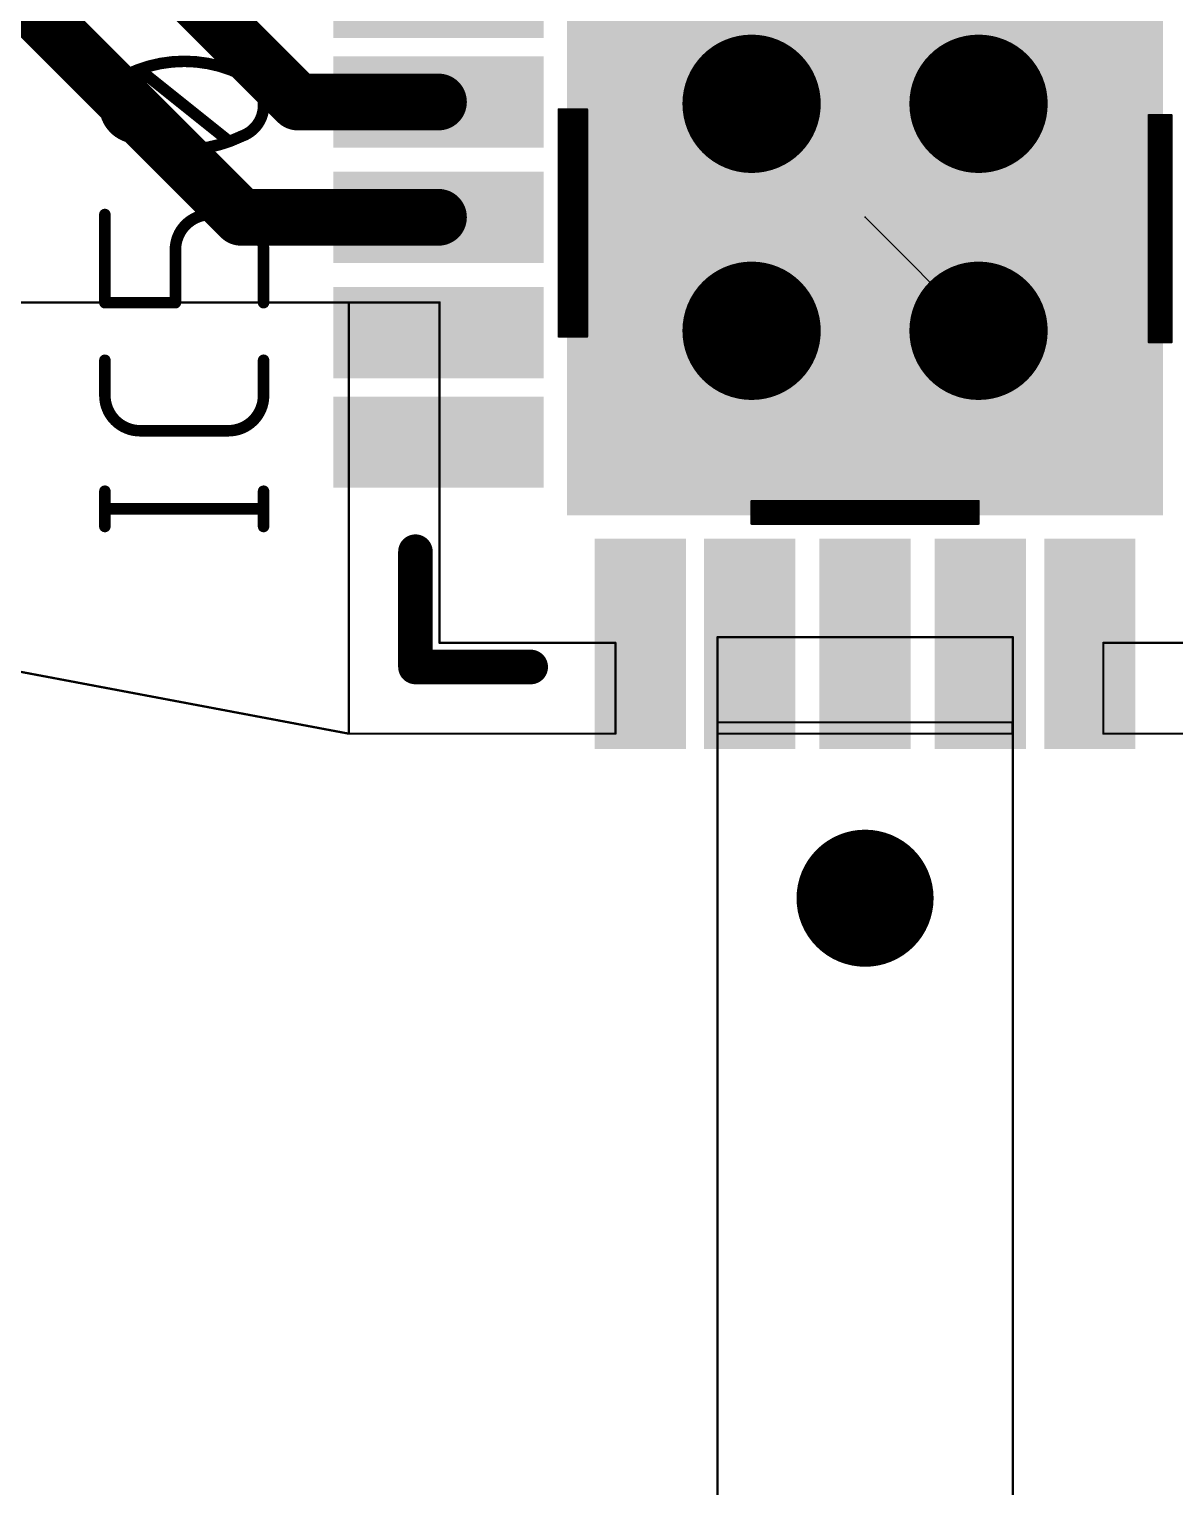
# Model space of a CAD drawing. Extents: x -59.9 to -20.9, y 122.9 to 183.1.
# Drawn here: x -37.93 to -32.89, y 147.41 to 153.83 of the extents above; entities that cross this region are included whole.
import ezdxf

# ---------------------------------------------------------------- set-up
doc = ezdxf.new("R2010")
doc.units = 0
for name, color, linetype in [('1', 12, 'CONTINUOUS'), ('17', 110, 'CONTINUOUS'), ('18', 110, 'CONTINUOUS'), ('19', 53, 'CONTINUOUS'), ('21', 253, 'CONTINUOUS'), ('23', 53, 'CONTINUOUS'), ('25', 253, 'CONTINUOUS'), ('29', 253, 'CONTINUOUS'), ('41', 12, 'CONTINUOUS')]:
    doc.layers.add(name, color=color, linetype=linetype)

# ---------------------------------------------------------------- blocks, each defined once
blk = doc.blocks.new('RECT')
blk.add_solid([(-0.5, -0.5), (0.5, -0.5), (-0.5, 0.5), (0.5, 0.5)])
blk = doc.blocks.new('ROUNDP')
at = {"const_width": 0.5}
blk.add_lwpolyline([(0, -0.25, 1), (0, 0.25, 1), (0, -0.25)], format="xyb", dxfattribs=at)
blk = doc.blocks.new('ROUNDV')
at = {"const_width": 0.5}
blk.add_lwpolyline([(0, -0.25, 1), (0, 0.25, 1), (0, -0.25)], format="xyb", dxfattribs=at)

msp = doc.modelspace()

# ---------------------------------------------------------------- linework, layer by layer
at = {"layer": '1'}
for points, const_width in [([(-36.75, 153.508), (-37.75, 154.508)], 0.25), ([(-38.25, 154.25), (-37, 153)], 0.25), ([(-36.1296, 153.508), (-36.75, 153.508)], 0.25), ([(-37, 153), (-36.1296, 153)], 0.25), ([(-36.525, 152.625), (-40.375, 152.625)], 0.01), ([(-36.525, 150.725), (-36.525, 152.625)], 0.01), ([(-36.525, 152.625), (-36.125, 152.625)], 0.01), ([(-36.525, 150.725), (-36.525, 152.625)], 0.01), ([(-36.125, 152.625), (-36.125, 151.125)], 0.01), ([(-36.125, 151.125), (-35.35, 151.125)], 0.01), ([(-35.35, 151.125), (-35.35, 150.725)], 0.01), ([(-33.5989, 151.15), (-34.9, 151.15)], 0.01), ([(-34.9, 151.15), (-34.9, 142.5324)], 0.01), ([(-33.5989, 142), (-33.5989, 151.15)], 0.01), ([(-33.2, 151.125), (-32.375, 151.125)], 0.01), ([(-33.2, 150.725), (-33.2, 151.125)], 0.01), ([(-38.0546, 151.0132), (-36.525, 150.725)], 0.01), ([(-34.9, 150.775), (-33.6, 150.775)], 0.01), ([(-34.9, 150.725), (-34.9, 150.775)], 0.01), ([(-33.6, 150.775), (-33.6, 150.725)], 0.01), ([(-35.35, 150.725), (-36.525, 150.725)], 0.01), ([(-33.6, 150.725), (-34.9, 150.725)], 0.01), ([(-31.975, 150.725), (-33.2, 150.725)], 0.01)]:
    msp.add_lwpolyline(points, dxfattribs=dict(at, const_width=const_width))
for points, const_width in [([(-36.75, 153.5705, 1), (-36.75, 153.4455)], 0.125), ([(-36.1296, 153.4455, 1), (-36.1296, 153.5705)], 0.125), ([(-36.7942, 153.4638, 1), (-36.7058, 153.5522)], 0.125), ([(-37, 153.0625, 1), (-37, 152.9375)], 0.125), ([(-36.1296, 152.9375, 1), (-36.1296, 153.0625)], 0.125), ([(-37.0442, 152.9558, 1), (-36.9558, 153.0442)], 0.125), ([(-36.5225, 152.625, 1), (-36.5275, 152.625)], 0.005), ([(-36.525, 152.6275, 1), (-36.525, 152.6225)], 0.005), ([(-36.5225, 152.625, 1), (-36.5275, 152.625)], 0.005), ([(-36.525, 152.6225, 1), (-36.525, 152.6275)], 0.005), ([(-36.1225, 152.625, 1), (-36.1275, 152.625)], 0.005), ([(-36.125, 152.6225, 1), (-36.125, 152.6275)], 0.005), ([(-36.125, 151.1275, 1), (-36.125, 151.1225)], 0.005), ([(-36.1275, 151.125, 1), (-36.1225, 151.125)], 0.005), ([(-35.3475, 151.125, 1), (-35.3525, 151.125)], 0.005), ([(-35.35, 151.1225, 1), (-35.35, 151.1275)], 0.005), ([(-34.9, 151.1525, 1), (-34.9, 151.1475)], 0.005), ([(-34.8975, 151.15, 1), (-34.9025, 151.15)], 0.005), ([(-33.5964, 151.15, 1), (-33.6014, 151.15)], 0.005), ([(-33.5989, 151.1475, 1), (-33.5989, 151.1525)], 0.005), ([(-33.2, 151.1275, 1), (-33.2, 151.1225)], 0.005), ([(-33.1975, 151.125, 1), (-33.2025, 151.125)], 0.005), ([(-34.9, 150.7775, 1), (-34.9, 150.7725)], 0.005), ([(-34.8975, 150.775, 1), (-34.9025, 150.775)], 0.005), ([(-33.5975, 150.775, 1), (-33.6025, 150.775)], 0.005), ([(-33.6, 150.7725, 1), (-33.6, 150.7775)], 0.005), ([(-36.525, 150.7275, 1), (-36.525, 150.7225)], 0.005), ([(-36.5275, 150.725, 1), (-36.5225, 150.725)], 0.005), ([(-36.5275, 150.725, 1), (-36.5225, 150.725)], 0.005), ([(-36.5255, 150.7225, 1), (-36.5245, 150.7275)], 0.005), ([(-35.3525, 150.725, 1), (-35.3475, 150.725)], 0.005), ([(-35.35, 150.7225, 1), (-35.35, 150.7275)], 0.005), ([(-34.9, 150.7275, 1), (-34.9, 150.7225)], 0.005), ([(-34.9025, 150.725, 1), (-34.8975, 150.725)], 0.005), ([(-33.6025, 150.725, 1), (-33.5975, 150.725)], 0.005), ([(-33.6, 150.7225, 1), (-33.6, 150.7275)], 0.005), ([(-33.2, 150.7275, 1), (-33.2, 150.7225)], 0.005), ([(-33.2025, 150.725, 1), (-33.1975, 150.725)], 0.005)]:
    msp.add_lwpolyline(points, format="xyb", dxfattribs=dict(at, const_width=const_width))
at = {"layer": '19'}
msp.add_line((-33.75, 152.5), (-34.25, 153), dxfattribs=at)
at = {"layer": '21', "const_width": 0.1524}
for points in [[(-36.2312, 151.5268), (-36.2312, 151.0188)], [(-36.2312, 151.0188), (-35.7232, 151.0188)]]:
    msp.add_lwpolyline(points, dxfattribs=at)
at = {"layer": '21', "const_width": 0.0762}
for points in [[(-36.1931, 151.5268, 1), (-36.2693, 151.5268)], [(-36.2312, 151.0569, 1), (-36.2312, 150.9807)], [(-36.2693, 151.0188, 1), (-36.1931, 151.0188)], [(-35.7232, 150.9807, 1), (-35.7232, 151.0569)]]:
    msp.add_lwpolyline(points, format="xyb", dxfattribs=at)
at = {"layer": '23'}
msp.add_point((-34.25, 153), dxfattribs=at)
at = {"layer": '25'}
for points, const_width in [([(-37.25, 153.6872, 0.1139), (-37.5025, 153.6289)], 0.0508), ([(-36.9975, 153.6289, 0.1139), (-37.25, 153.6872)], 0.0508), ([(-37.25, 153.6999, 1), (-37.25, 153.6745)], 0.0254), ([(-37.25, 153.6745, 1), (-37.25, 153.6999)], 0.0254), ([(-37.5025, 153.6289, 0.3205), (-37.5996, 153.493)], 0.0508), ([(-37.5081, 153.6404, 1), (-37.4969, 153.6175)], 0.0254), ([(-37.4984, 153.6169, 1), (-37.5066, 153.641)], 0.0254), ([(-37.4363, 153.6583, 1), (-37.4522, 153.6384)], 0.0254), ([(-36.9004, 153.493, 0.3205), (-36.9975, 153.6289)], 0.0508), ([(-36.9934, 153.6409, 1), (-37.0016, 153.6169)], 0.0254), ([(-37.0031, 153.6175, 1), (-36.9919, 153.6404)], 0.0254), ([(-37.5996, 153.493, 0.3205), (-37.5025, 153.357)], 0.0508), ([(-37.5869, 153.493, 1), (-37.6123, 153.493)], 0.0254), ([(-37.6123, 153.493, 1), (-37.5869, 153.493)], 0.0254), ([(-36.9975, 153.357, 0.3205), (-36.9004, 153.493)], 0.0508), ([(-36.8877, 153.493, 1), (-36.9131, 153.493)], 0.0254), ([(-36.9131, 153.493, 1), (-36.8877, 153.493)], 0.0254), ([(-37.5025, 153.357, 0.1139), (-37.25, 153.2988)], 0.0508), ([(-37.4969, 153.3684, 1), (-37.5081, 153.3456)], 0.0254), ([(-37.5066, 153.345, 1), (-37.4984, 153.369)], 0.0254), ([(-37.25, 153.2988, 0.1139), (-36.9975, 153.357)], 0.0508), ([(-37.0016, 153.369, 1), (-36.9934, 153.345)], 0.0254), ([(-36.9919, 153.3456, 1), (-37.0031, 153.3684)], 0.0254), ([(-37.25, 153.3115, 1), (-37.25, 153.2861)], 0.0254), ([(-37.25, 153.2861, 1), (-37.25, 153.3115)], 0.0254), ([(-37.0637, 153.3277, 1), (-37.0478, 153.3475)], 0.0254), ([(-37.5869, 153.0122, 1), (-37.6123, 153.0122)], 0.0254), ([(-37.1335, 153.0122, 0.4142), (-37.2888, 152.8568)], 0.0508), ([(-37.1335, 153.0249, 1), (-37.1335, 152.9995)], 0.0254), ([(-37.1335, 152.9995, 1), (-37.1335, 153.0249)], 0.0254), ([(-36.9004, 152.8568, 0.4142), (-37.0558, 153.0122)], 0.0508), ([(-37.0558, 153.0249, 1), (-37.0558, 152.9995)], 0.0254), ([(-37.0558, 152.9995, 1), (-37.0558, 153.0249)], 0.0254), ([(-37.2761, 152.8568, 1), (-37.3015, 152.8568)], 0.0254), ([(-37.3015, 152.8568, 1), (-37.2761, 152.8568)], 0.0254), ([(-36.8877, 152.8568, 1), (-36.9131, 152.8568)], 0.0254), ([(-36.9131, 152.8568, 1), (-36.8877, 152.8568)], 0.0254), ([(-37.5996, 152.6365, 1), (-37.5996, 152.6111)], 0.0254), ([(-37.6123, 152.6238, 1), (-37.5869, 152.6238)], 0.0254), ([(-37.3015, 152.6238, 1), (-37.2761, 152.6238)], 0.0254), ([(-37.2888, 152.6111, 1), (-37.2888, 152.6365)], 0.0254), ([(-36.9131, 152.6238, 1), (-36.8877, 152.6238)], 0.0254), ([(-37.5869, 152.3702, 1), (-37.6123, 152.3702)], 0.0254), ([(-36.8877, 152.3702, 1), (-36.9131, 152.3702)], 0.0254), ([(-37.5996, 152.2148, 0.4142), (-37.4442, 152.0595)], 0.0508), ([(-37.5869, 152.2148, 1), (-37.6123, 152.2148)], 0.0254), ([(-37.6123, 152.2148, 1), (-37.5869, 152.2148)], 0.0254), ([(-37.0558, 152.0595, 0.4142), (-36.9004, 152.2148)], 0.0508), ([(-36.8877, 152.2148, 1), (-36.9131, 152.2148)], 0.0254), ([(-36.9131, 152.2148, 1), (-36.8877, 152.2148)], 0.0254), ([(-37.4442, 152.0722, 1), (-37.4442, 152.0468)], 0.0254), ([(-37.4442, 152.0468, 1), (-37.4442, 152.0722)], 0.0254), ([(-37.0558, 152.0722, 1), (-37.0558, 152.0468)], 0.0254), ([(-37.0558, 152.0468, 1), (-37.0558, 152.0722)], 0.0254), ([(-37.5869, 151.7932, 1), (-37.6123, 151.7932)], 0.0254), ([(-36.8877, 151.7932, 1), (-36.9131, 151.7932)], 0.0254), ([(-37.5996, 151.7282, 1), (-37.5996, 151.7028)], 0.0254), ([(-36.9004, 151.7028, 1), (-36.9004, 151.7282)], 0.0254), ([(-37.6123, 151.6378, 1), (-37.5869, 151.6378)], 0.0254), ([(-36.9131, 151.6378, 1), (-36.8877, 151.6378)], 0.0254)]:
    msp.add_lwpolyline(points, format="xyb", dxfattribs=dict(at, const_width=const_width))
at = {"layer": '25', "const_width": 0.0508}
for points in [[(-37.0558, 153.3376), (-37.4442, 153.6484)], [(-37.5996, 152.6238), (-37.5996, 153.0122)], [(-37.0558, 153.0122), (-37.1335, 153.0122)], [(-37.2888, 152.8568), (-37.2888, 152.6238)], [(-36.9004, 152.6238), (-36.9004, 152.8568)], [(-37.2888, 152.6238), (-37.5996, 152.6238)], [(-37.5996, 152.2148), (-37.5996, 152.3702)], [(-36.9004, 152.3702), (-36.9004, 152.2148)], [(-37.0558, 152.0595), (-37.4442, 152.0595)], [(-37.5996, 151.6378), (-37.5996, 151.7932)], [(-36.9004, 151.6378), (-36.9004, 151.7932)], [(-37.5996, 151.7155), (-36.9004, 151.7155)]]:
    msp.add_lwpolyline(points, dxfattribs=at)
at = {"layer": '41', "const_width": 0.01}
for points in [[(-35.6, 152.475), (-35.6, 153.475)], [(-35.6, 153.475), (-35.475, 153.475)], [(-35.6, 153.47), (-35.475, 153.47)], [(-35.6, 153.46), (-35.475, 153.46)], [(-35.6, 153.45), (-35.475, 153.45)], [(-35.6, 153.44), (-35.475, 153.44)], [(-35.6, 153.43), (-35.475, 153.43)], [(-35.475, 153.475), (-35.475, 152.475)], [(-33, 152.45), (-33, 153.45)], [(-33, 153.45), (-32.9, 153.45)], [(-33, 153.44), (-32.9, 153.44)], [(-33, 153.43), (-32.9, 153.43)], [(-32.9, 153.45), (-32.9, 152.45)], [(-35.6, 153.42), (-35.475, 153.42)], [(-35.6, 153.41), (-35.475, 153.41)], [(-35.6, 153.4), (-35.475, 153.4)], [(-35.6, 153.39), (-35.475, 153.39)], [(-35.6, 153.38), (-35.475, 153.38)], [(-35.6, 153.37), (-35.475, 153.37)], [(-35.6, 153.36), (-35.475, 153.36)], [(-33, 153.42), (-32.9, 153.42)], [(-33, 153.41), (-32.9, 153.41)], [(-33, 153.4), (-32.9, 153.4)], [(-33, 153.39), (-32.9, 153.39)], [(-33, 153.38), (-32.9, 153.38)], [(-33, 153.37), (-32.9, 153.37)], [(-33, 153.36), (-32.9, 153.36)], [(-35.6, 153.35), (-35.475, 153.35)], [(-35.6, 153.34), (-35.475, 153.34)], [(-35.6, 153.33), (-35.475, 153.33)], [(-35.6, 153.32), (-35.475, 153.32)], [(-35.6, 153.31), (-35.475, 153.31)], [(-35.6, 153.3), (-35.475, 153.3)], [(-33, 153.35), (-32.9, 153.35)], [(-33, 153.34), (-32.9, 153.34)], [(-33, 153.33), (-32.9, 153.33)], [(-33, 153.32), (-32.9, 153.32)], [(-33, 153.31), (-32.9, 153.31)], [(-33, 153.3), (-32.9, 153.3)], [(-35.6, 153.29), (-35.475, 153.29)], [(-35.6, 153.28), (-35.475, 153.28)], [(-35.6, 153.27), (-35.475, 153.27)], [(-35.6, 153.26), (-35.475, 153.26)], [(-35.6, 153.25), (-35.475, 153.25)], [(-35.6, 153.24), (-35.475, 153.24)], [(-33, 153.29), (-32.9, 153.29)], [(-33, 153.28), (-32.9, 153.28)], [(-33, 153.27), (-32.9, 153.27)], [(-33, 153.26), (-32.9, 153.26)], [(-33, 153.25), (-32.9, 153.25)], [(-33, 153.24), (-32.9, 153.24)], [(-35.6, 153.23), (-35.475, 153.23)], [(-35.6, 153.22), (-35.475, 153.22)], [(-35.6, 153.21), (-35.475, 153.21)], [(-35.6, 153.2), (-35.475, 153.2)], [(-35.6, 153.19), (-35.475, 153.19)], [(-35.6, 153.18), (-35.475, 153.18)], [(-35.6, 153.17), (-35.475, 153.17)], [(-33, 153.23), (-32.9, 153.23)], [(-33, 153.22), (-32.9, 153.22)], [(-33, 153.21), (-32.9, 153.21)], [(-33, 153.2), (-32.9, 153.2)], [(-33, 153.19), (-32.9, 153.19)], [(-33, 153.18), (-32.9, 153.18)], [(-33, 153.17), (-32.9, 153.17)], [(-35.6, 153.16), (-35.475, 153.16)], [(-35.6, 153.15), (-35.475, 153.15)], [(-35.6, 153.14), (-35.475, 153.14)], [(-35.6, 153.13), (-35.475, 153.13)], [(-35.6, 153.12), (-35.475, 153.12)], [(-35.6, 153.11), (-35.475, 153.11)], [(-33, 153.16), (-32.9, 153.16)], [(-33, 153.15), (-32.9, 153.15)], [(-33, 153.14), (-32.9, 153.14)], [(-33, 153.13), (-32.9, 153.13)], [(-33, 153.12), (-32.9, 153.12)], [(-33, 153.11), (-32.9, 153.11)], [(-35.6, 153.1), (-35.475, 153.1)], [(-35.6, 153.09), (-35.475, 153.09)], [(-35.6, 153.08), (-35.475, 153.08)], [(-35.6, 153.07), (-35.475, 153.07)], [(-35.6, 153.06), (-35.475, 153.06)], [(-35.6, 153.05), (-35.475, 153.05)], [(-35.6, 153.04), (-35.475, 153.04)], [(-33, 153.1), (-32.9, 153.1)], [(-33, 153.09), (-32.9, 153.09)], [(-33, 153.08), (-32.9, 153.08)], [(-33, 153.07), (-32.9, 153.07)], [(-33, 153.06), (-32.9, 153.06)], [(-33, 153.05), (-32.9, 153.05)], [(-33, 153.04), (-32.9, 153.04)], [(-35.6, 153.03), (-35.475, 153.03)], [(-35.6, 153.02), (-35.475, 153.02)], [(-35.6, 153.01), (-35.475, 153.01)], [(-35.6, 153), (-35.475, 153)], [(-35.6, 152.99), (-35.475, 152.99)], [(-35.6, 152.98), (-35.475, 152.98)], [(-33, 153.03), (-32.9, 153.03)], [(-33, 153.02), (-32.9, 153.02)], [(-33, 153.01), (-32.9, 153.01)], [(-33, 153), (-32.9, 153)], [(-33, 152.99), (-32.9, 152.99)], [(-33, 152.98), (-32.9, 152.98)], [(-35.6, 152.97), (-35.475, 152.97)], [(-35.6, 152.96), (-35.475, 152.96)], [(-35.6, 152.95), (-35.475, 152.95)], [(-35.6, 152.94), (-35.475, 152.94)], [(-35.6, 152.93), (-35.475, 152.93)], [(-35.6, 152.92), (-35.475, 152.92)], [(-35.6, 152.91), (-35.475, 152.91)], [(-33, 152.97), (-32.9, 152.97)], [(-33, 152.96), (-32.9, 152.96)], [(-33, 152.95), (-32.9, 152.95)], [(-33, 152.94), (-32.9, 152.94)], [(-33, 152.93), (-32.9, 152.93)], [(-33, 152.92), (-32.9, 152.92)], [(-33, 152.91), (-32.9, 152.91)], [(-35.6, 152.9), (-35.475, 152.9)], [(-35.6, 152.89), (-35.475, 152.89)], [(-35.6, 152.88), (-35.475, 152.88)], [(-35.6, 152.87), (-35.475, 152.87)], [(-35.6, 152.86), (-35.475, 152.86)], [(-35.6, 152.85), (-35.475, 152.85)], [(-33, 152.9), (-32.9, 152.9)], [(-33, 152.89), (-32.9, 152.89)], [(-33, 152.88), (-32.9, 152.88)], [(-33, 152.87), (-32.9, 152.87)], [(-33, 152.86), (-32.9, 152.86)], [(-33, 152.85), (-32.9, 152.85)], [(-35.6, 152.84), (-35.475, 152.84)], [(-35.6, 152.83), (-35.475, 152.83)], [(-35.6, 152.82), (-35.475, 152.82)], [(-35.6, 152.81), (-35.475, 152.81)], [(-35.6, 152.8), (-35.475, 152.8)], [(-35.6, 152.79), (-35.475, 152.79)], [(-33, 152.84), (-32.9, 152.84)], [(-33, 152.83), (-32.9, 152.83)], [(-33, 152.82), (-32.9, 152.82)], [(-33, 152.81), (-32.9, 152.81)], [(-33, 152.8), (-32.9, 152.8)], [(-33, 152.79), (-32.9, 152.79)], [(-35.6, 152.78), (-35.475, 152.78)], [(-35.6, 152.77), (-35.475, 152.77)], [(-35.6, 152.76), (-35.475, 152.76)], [(-35.6, 152.75), (-35.475, 152.75)], [(-35.6, 152.74), (-35.475, 152.74)], [(-35.6, 152.73), (-35.475, 152.73)], [(-35.6, 152.72), (-35.475, 152.72)], [(-33, 152.78), (-32.9, 152.78)], [(-33, 152.77), (-32.9, 152.77)], [(-33, 152.76), (-32.9, 152.76)], [(-33, 152.75), (-32.9, 152.75)], [(-33, 152.74), (-32.9, 152.74)], [(-33, 152.73), (-32.9, 152.73)], [(-33, 152.72), (-32.9, 152.72)], [(-35.6, 152.71), (-35.475, 152.71)], [(-35.6, 152.7), (-35.475, 152.7)], [(-35.6, 152.69), (-35.475, 152.69)], [(-35.6, 152.68), (-35.475, 152.68)], [(-35.6, 152.67), (-35.475, 152.67)], [(-35.6, 152.66), (-35.475, 152.66)], [(-33, 152.71), (-32.9, 152.71)], [(-33, 152.7), (-32.9, 152.7)], [(-33, 152.69), (-32.9, 152.69)], [(-33, 152.68), (-32.9, 152.68)], [(-33, 152.67), (-32.9, 152.67)], [(-33, 152.66), (-32.9, 152.66)], [(-35.6, 152.65), (-35.475, 152.65)], [(-35.6, 152.64), (-35.475, 152.64)], [(-35.6, 152.63), (-35.475, 152.63)], [(-35.6, 152.62), (-35.475, 152.62)], [(-35.6, 152.61), (-35.475, 152.61)], [(-35.6, 152.6), (-35.475, 152.6)], [(-35.6, 152.59), (-35.475, 152.59)], [(-33, 152.65), (-32.9, 152.65)], [(-33, 152.64), (-32.9, 152.64)], [(-33, 152.63), (-32.9, 152.63)], [(-33, 152.62), (-32.9, 152.62)], [(-33, 152.61), (-32.9, 152.61)], [(-33, 152.6), (-32.9, 152.6)], [(-33, 152.59), (-32.9, 152.59)], [(-35.6, 152.58), (-35.475, 152.58)], [(-35.6, 152.57), (-35.475, 152.57)], [(-35.6, 152.56), (-35.475, 152.56)], [(-35.6, 152.55), (-35.475, 152.55)], [(-35.6, 152.54), (-35.475, 152.54)], [(-35.6, 152.53), (-35.475, 152.53)], [(-33, 152.58), (-32.9, 152.58)], [(-33, 152.57), (-32.9, 152.57)], [(-33, 152.56), (-32.9, 152.56)], [(-33, 152.55), (-32.9, 152.55)], [(-33, 152.54), (-32.9, 152.54)], [(-33, 152.53), (-32.9, 152.53)], [(-35.6, 152.52), (-35.475, 152.52)], [(-35.6, 152.51), (-35.475, 152.51)], [(-35.6, 152.5), (-35.475, 152.5)], [(-35.6, 152.49), (-35.475, 152.49)], [(-35.6, 152.48), (-35.475, 152.48)], [(-35.475, 152.475), (-35.6, 152.475)], [(-33, 152.52), (-32.9, 152.52)], [(-33, 152.51), (-32.9, 152.51)], [(-33, 152.5), (-32.9, 152.5)], [(-33, 152.49), (-32.9, 152.49)], [(-33, 152.48), (-32.9, 152.48)], [(-33, 152.47), (-32.9, 152.47)], [(-33, 152.46), (-32.9, 152.46)], [(-32.9, 152.45), (-33, 152.45)], [(-33, 152.45), (-32.9, 152.45)], [(-34.75, 151.65), (-34.75, 151.75)], [(-34.75, 151.75), (-33.75, 151.75)], [(-34.75, 151.74), (-33.75, 151.74)], [(-34.75, 151.73), (-33.75, 151.73)], [(-34.75, 151.72), (-33.75, 151.72)], [(-34.75, 151.71), (-33.75, 151.71)], [(-34.75, 151.7), (-33.75, 151.7)], [(-34.75, 151.69), (-33.75, 151.69)], [(-33.75, 151.75), (-33.75, 151.65)], [(-34.75, 151.68), (-33.75, 151.68)], [(-34.75, 151.67), (-33.75, 151.67)], [(-34.75, 151.66), (-33.75, 151.66)], [(-33.75, 151.65), (-34.75, 151.65)], [(-34.75, 151.65), (-33.75, 151.65)]]:
    msp.add_lwpolyline(points, dxfattribs=at)
at = {"layer": '41', "const_width": 0.005}
for points in [[(-35.5975, 153.475, 1), (-35.6025, 153.475)], [(-35.6, 153.4775, 1), (-35.6, 153.4725)], [(-35.6, 153.4725, 1), (-35.6, 153.4675)], [(-35.6, 153.4625, 1), (-35.6, 153.4575)], [(-35.6, 153.4525, 1), (-35.6, 153.4475)], [(-35.6, 153.4425, 1), (-35.6, 153.4375)], [(-35.6, 153.4325, 1), (-35.6, 153.4275)], [(-35.4725, 153.475, 1), (-35.4775, 153.475)], [(-35.475, 153.4725, 1), (-35.475, 153.4775)], [(-35.475, 153.4675, 1), (-35.475, 153.4725)], [(-35.475, 153.4575, 1), (-35.475, 153.4625)], [(-35.475, 153.4475, 1), (-35.475, 153.4525)], [(-35.475, 153.4375, 1), (-35.475, 153.4425)], [(-35.475, 153.4275, 1), (-35.475, 153.4325)], [(-32.9975, 153.45, 1), (-33.0025, 153.45)], [(-33, 153.4525, 1), (-33, 153.4475)], [(-33, 153.4425, 1), (-33, 153.4375)], [(-33, 153.4325, 1), (-33, 153.4275)], [(-32.8975, 153.45, 1), (-32.9025, 153.45)], [(-32.9, 153.4475, 1), (-32.9, 153.4525)], [(-32.9, 153.4375, 1), (-32.9, 153.4425)], [(-32.9, 153.4275, 1), (-32.9, 153.4325)], [(-35.6, 153.4225, 1), (-35.6, 153.4175)], [(-35.6, 153.4125, 1), (-35.6, 153.4075)], [(-35.6, 153.4025, 1), (-35.6, 153.3975)], [(-35.6, 153.3925, 1), (-35.6, 153.3875)], [(-35.6, 153.3825, 1), (-35.6, 153.3775)], [(-35.6, 153.3725, 1), (-35.6, 153.3675)], [(-35.6, 153.3625, 1), (-35.6, 153.3575)], [(-35.475, 153.4175, 1), (-35.475, 153.4225)], [(-35.475, 153.4075, 1), (-35.475, 153.4125)], [(-35.475, 153.3975, 1), (-35.475, 153.4025)], [(-35.475, 153.3875, 1), (-35.475, 153.3925)], [(-35.475, 153.3775, 1), (-35.475, 153.3825)], [(-35.475, 153.3675, 1), (-35.475, 153.3725)], [(-35.475, 153.3575, 1), (-35.475, 153.3625)], [(-33, 153.4225, 1), (-33, 153.4175)], [(-33, 153.4125, 1), (-33, 153.4075)], [(-33, 153.4025, 1), (-33, 153.3975)], [(-33, 153.3925, 1), (-33, 153.3875)], [(-33, 153.3825, 1), (-33, 153.3775)], [(-33, 153.3725, 1), (-33, 153.3675)], [(-33, 153.3625, 1), (-33, 153.3575)], [(-32.9, 153.4175, 1), (-32.9, 153.4225)], [(-32.9, 153.4075, 1), (-32.9, 153.4125)], [(-32.9, 153.3975, 1), (-32.9, 153.4025)], [(-32.9, 153.3875, 1), (-32.9, 153.3925)], [(-32.9, 153.3775, 1), (-32.9, 153.3825)], [(-32.9, 153.3675, 1), (-32.9, 153.3725)], [(-32.9, 153.3575, 1), (-32.9, 153.3625)], [(-35.6, 153.3525, 1), (-35.6, 153.3475)], [(-35.6, 153.3425, 1), (-35.6, 153.3375)], [(-35.6, 153.3325, 1), (-35.6, 153.3275)], [(-35.6, 153.3225, 1), (-35.6, 153.3175)], [(-35.6, 153.3125, 1), (-35.6, 153.3075)], [(-35.6, 153.3025, 1), (-35.6, 153.2975)], [(-35.475, 153.3475, 1), (-35.475, 153.3525)], [(-35.475, 153.3375, 1), (-35.475, 153.3425)], [(-35.475, 153.3275, 1), (-35.475, 153.3325)], [(-35.475, 153.3175, 1), (-35.475, 153.3225)], [(-35.475, 153.3075, 1), (-35.475, 153.3125)], [(-35.475, 153.2975, 1), (-35.475, 153.3025)], [(-33, 153.3525, 1), (-33, 153.3475)], [(-33, 153.3425, 1), (-33, 153.3375)], [(-33, 153.3325, 1), (-33, 153.3275)], [(-33, 153.3225, 1), (-33, 153.3175)], [(-33, 153.3125, 1), (-33, 153.3075)], [(-33, 153.3025, 1), (-33, 153.2975)], [(-32.9, 153.3475, 1), (-32.9, 153.3525)], [(-32.9, 153.3375, 1), (-32.9, 153.3425)], [(-32.9, 153.3275, 1), (-32.9, 153.3325)], [(-32.9, 153.3175, 1), (-32.9, 153.3225)], [(-32.9, 153.3075, 1), (-32.9, 153.3125)], [(-32.9, 153.2975, 1), (-32.9, 153.3025)], [(-35.6, 153.2925, 1), (-35.6, 153.2875)], [(-35.6, 153.2825, 1), (-35.6, 153.2775)], [(-35.6, 153.2725, 1), (-35.6, 153.2675)], [(-35.6, 153.2625, 1), (-35.6, 153.2575)], [(-35.6, 153.2525, 1), (-35.6, 153.2475)], [(-35.6, 153.2425, 1), (-35.6, 153.2375)], [(-35.475, 153.2875, 1), (-35.475, 153.2925)], [(-35.475, 153.2775, 1), (-35.475, 153.2825)], [(-35.475, 153.2675, 1), (-35.475, 153.2725)], [(-35.475, 153.2575, 1), (-35.475, 153.2625)], [(-35.475, 153.2475, 1), (-35.475, 153.2525)], [(-35.475, 153.2375, 1), (-35.475, 153.2425)], [(-33, 153.2925, 1), (-33, 153.2875)], [(-33, 153.2825, 1), (-33, 153.2775)], [(-33, 153.2725, 1), (-33, 153.2675)], [(-33, 153.2625, 1), (-33, 153.2575)], [(-33, 153.2525, 1), (-33, 153.2475)], [(-33, 153.2425, 1), (-33, 153.2375)], [(-32.9, 153.2875, 1), (-32.9, 153.2925)], [(-32.9, 153.2775, 1), (-32.9, 153.2825)], [(-32.9, 153.2675, 1), (-32.9, 153.2725)], [(-32.9, 153.2575, 1), (-32.9, 153.2625)], [(-32.9, 153.2475, 1), (-32.9, 153.2525)], [(-32.9, 153.2375, 1), (-32.9, 153.2425)], [(-35.6, 153.2325, 1), (-35.6, 153.2275)], [(-35.6, 153.2225, 1), (-35.6, 153.2175)], [(-35.6, 153.2125, 1), (-35.6, 153.2075)], [(-35.6, 153.2025, 1), (-35.6, 153.1975)], [(-35.6, 153.1925, 1), (-35.6, 153.1875)], [(-35.6, 153.1825, 1), (-35.6, 153.1775)], [(-35.6, 153.1725, 1), (-35.6, 153.1675)], [(-35.475, 153.2275, 1), (-35.475, 153.2325)], [(-35.475, 153.2175, 1), (-35.475, 153.2225)], [(-35.475, 153.2075, 1), (-35.475, 153.2125)], [(-35.475, 153.1975, 1), (-35.475, 153.2025)], [(-35.475, 153.1875, 1), (-35.475, 153.1925)], [(-35.475, 153.1775, 1), (-35.475, 153.1825)], [(-35.475, 153.1675, 1), (-35.475, 153.1725)], [(-33, 153.2325, 1), (-33, 153.2275)], [(-33, 153.2225, 1), (-33, 153.2175)], [(-33, 153.2125, 1), (-33, 153.2075)], [(-33, 153.2025, 1), (-33, 153.1975)], [(-33, 153.1925, 1), (-33, 153.1875)], [(-33, 153.1825, 1), (-33, 153.1775)], [(-33, 153.1725, 1), (-33, 153.1675)], [(-32.9, 153.2275, 1), (-32.9, 153.2325)], [(-32.9, 153.2175, 1), (-32.9, 153.2225)], [(-32.9, 153.2075, 1), (-32.9, 153.2125)], [(-32.9, 153.1975, 1), (-32.9, 153.2025)], [(-32.9, 153.1875, 1), (-32.9, 153.1925)], [(-32.9, 153.1775, 1), (-32.9, 153.1825)], [(-32.9, 153.1675, 1), (-32.9, 153.1725)], [(-35.6, 153.1625, 1), (-35.6, 153.1575)], [(-35.6, 153.1525, 1), (-35.6, 153.1475)], [(-35.6, 153.1425, 1), (-35.6, 153.1375)], [(-35.6, 153.1325, 1), (-35.6, 153.1275)], [(-35.6, 153.1225, 1), (-35.6, 153.1175)], [(-35.6, 153.1125, 1), (-35.6, 153.1075)], [(-35.475, 153.1575, 1), (-35.475, 153.1625)], [(-35.475, 153.1475, 1), (-35.475, 153.1525)], [(-35.475, 153.1375, 1), (-35.475, 153.1425)], [(-35.475, 153.1275, 1), (-35.475, 153.1325)], [(-35.475, 153.1175, 1), (-35.475, 153.1225)], [(-35.475, 153.1075, 1), (-35.475, 153.1125)], [(-33, 153.1625, 1), (-33, 153.1575)], [(-33, 153.1525, 1), (-33, 153.1475)], [(-33, 153.1425, 1), (-33, 153.1375)], [(-33, 153.1325, 1), (-33, 153.1275)], [(-33, 153.1225, 1), (-33, 153.1175)], [(-33, 153.1125, 1), (-33, 153.1075)], [(-32.9, 153.1575, 1), (-32.9, 153.1625)], [(-32.9, 153.1475, 1), (-32.9, 153.1525)], [(-32.9, 153.1375, 1), (-32.9, 153.1425)], [(-32.9, 153.1275, 1), (-32.9, 153.1325)], [(-32.9, 153.1175, 1), (-32.9, 153.1225)], [(-32.9, 153.1075, 1), (-32.9, 153.1125)], [(-35.6, 153.1025, 1), (-35.6, 153.0975)], [(-35.6, 153.0925, 1), (-35.6, 153.0875)], [(-35.6, 153.0825, 1), (-35.6, 153.0775)], [(-35.6, 153.0725, 1), (-35.6, 153.0675)], [(-35.6, 153.0625, 1), (-35.6, 153.0575)], [(-35.6, 153.0525, 1), (-35.6, 153.0475)], [(-35.6, 153.0425, 1), (-35.6, 153.0375)], [(-35.475, 153.0975, 1), (-35.475, 153.1025)], [(-35.475, 153.0875, 1), (-35.475, 153.0925)], [(-35.475, 153.0775, 1), (-35.475, 153.0825)], [(-35.475, 153.0675, 1), (-35.475, 153.0725)], [(-35.475, 153.0575, 1), (-35.475, 153.0625)], [(-35.475, 153.0475, 1), (-35.475, 153.0525)], [(-35.475, 153.0375, 1), (-35.475, 153.0425)], [(-33, 153.1025, 1), (-33, 153.0975)], [(-33, 153.0925, 1), (-33, 153.0875)], [(-33, 153.0825, 1), (-33, 153.0775)], [(-33, 153.0725, 1), (-33, 153.0675)], [(-33, 153.0625, 1), (-33, 153.0575)], [(-33, 153.0525, 1), (-33, 153.0475)], [(-33, 153.0425, 1), (-33, 153.0375)], [(-32.9, 153.0975, 1), (-32.9, 153.1025)], [(-32.9, 153.0875, 1), (-32.9, 153.0925)], [(-32.9, 153.0775, 1), (-32.9, 153.0825)], [(-32.9, 153.0675, 1), (-32.9, 153.0725)], [(-32.9, 153.0575, 1), (-32.9, 153.0625)], [(-32.9, 153.0475, 1), (-32.9, 153.0525)], [(-32.9, 153.0375, 1), (-32.9, 153.0425)], [(-35.6, 153.0325, 1), (-35.6, 153.0275)], [(-35.6, 153.0225, 1), (-35.6, 153.0175)], [(-35.6, 153.0125, 1), (-35.6, 153.0075)], [(-35.6, 153.0025, 1), (-35.6, 152.9975)], [(-35.6, 152.9925, 1), (-35.6, 152.9875)], [(-35.6, 152.9825, 1), (-35.6, 152.9775)], [(-35.475, 153.0275, 1), (-35.475, 153.0325)], [(-35.475, 153.0175, 1), (-35.475, 153.0225)], [(-35.475, 153.0075, 1), (-35.475, 153.0125)], [(-35.475, 152.9975, 1), (-35.475, 153.0025)], [(-35.475, 152.9875, 1), (-35.475, 152.9925)], [(-35.475, 152.9775, 1), (-35.475, 152.9825)], [(-33, 153.0325, 1), (-33, 153.0275)], [(-33, 153.0225, 1), (-33, 153.0175)], [(-33, 153.0125, 1), (-33, 153.0075)], [(-33, 153.0025, 1), (-33, 152.9975)], [(-33, 152.9925, 1), (-33, 152.9875)], [(-33, 152.9825, 1), (-33, 152.9775)], [(-32.9, 153.0275, 1), (-32.9, 153.0325)], [(-32.9, 153.0175, 1), (-32.9, 153.0225)], [(-32.9, 153.0075, 1), (-32.9, 153.0125)], [(-32.9, 152.9975, 1), (-32.9, 153.0025)], [(-32.9, 152.9875, 1), (-32.9, 152.9925)], [(-32.9, 152.9775, 1), (-32.9, 152.9825)], [(-35.6, 152.9725, 1), (-35.6, 152.9675)], [(-35.6, 152.9625, 1), (-35.6, 152.9575)], [(-35.6, 152.9525, 1), (-35.6, 152.9475)], [(-35.6, 152.9425, 1), (-35.6, 152.9375)], [(-35.6, 152.9325, 1), (-35.6, 152.9275)], [(-35.6, 152.9225, 1), (-35.6, 152.9175)], [(-35.6, 152.9125, 1), (-35.6, 152.9075)], [(-35.475, 152.9675, 1), (-35.475, 152.9725)], [(-35.475, 152.9575, 1), (-35.475, 152.9625)], [(-35.475, 152.9475, 1), (-35.475, 152.9525)], [(-35.475, 152.9375, 1), (-35.475, 152.9425)], [(-35.475, 152.9275, 1), (-35.475, 152.9325)], [(-35.475, 152.9175, 1), (-35.475, 152.9225)], [(-35.475, 152.9075, 1), (-35.475, 152.9125)], [(-33, 152.9725, 1), (-33, 152.9675)], [(-33, 152.9625, 1), (-33, 152.9575)], [(-33, 152.9525, 1), (-33, 152.9475)], [(-33, 152.9425, 1), (-33, 152.9375)], [(-33, 152.9325, 1), (-33, 152.9275)], [(-33, 152.9225, 1), (-33, 152.9175)], [(-33, 152.9125, 1), (-33, 152.9075)], [(-32.9, 152.9675, 1), (-32.9, 152.9725)], [(-32.9, 152.9575, 1), (-32.9, 152.9625)], [(-32.9, 152.9475, 1), (-32.9, 152.9525)], [(-32.9, 152.9375, 1), (-32.9, 152.9425)], [(-32.9, 152.9275, 1), (-32.9, 152.9325)], [(-32.9, 152.9175, 1), (-32.9, 152.9225)], [(-32.9, 152.9075, 1), (-32.9, 152.9125)], [(-35.6, 152.9025, 1), (-35.6, 152.8975)], [(-35.6, 152.8925, 1), (-35.6, 152.8875)], [(-35.6, 152.8825, 1), (-35.6, 152.8775)], [(-35.6, 152.8725, 1), (-35.6, 152.8675)], [(-35.6, 152.8625, 1), (-35.6, 152.8575)], [(-35.6, 152.8525, 1), (-35.6, 152.8475)], [(-35.475, 152.8975, 1), (-35.475, 152.9025)], [(-35.475, 152.8875, 1), (-35.475, 152.8925)], [(-35.475, 152.8775, 1), (-35.475, 152.8825)], [(-35.475, 152.8675, 1), (-35.475, 152.8725)], [(-35.475, 152.8575, 1), (-35.475, 152.8625)], [(-35.475, 152.8475, 1), (-35.475, 152.8525)], [(-33, 152.9025, 1), (-33, 152.8975)], [(-33, 152.8925, 1), (-33, 152.8875)], [(-33, 152.8825, 1), (-33, 152.8775)], [(-33, 152.8725, 1), (-33, 152.8675)], [(-33, 152.8625, 1), (-33, 152.8575)], [(-33, 152.8525, 1), (-33, 152.8475)], [(-32.9, 152.8975, 1), (-32.9, 152.9025)], [(-32.9, 152.8875, 1), (-32.9, 152.8925)], [(-32.9, 152.8775, 1), (-32.9, 152.8825)], [(-32.9, 152.8675, 1), (-32.9, 152.8725)], [(-32.9, 152.8575, 1), (-32.9, 152.8625)], [(-32.9, 152.8475, 1), (-32.9, 152.8525)], [(-35.6, 152.8425, 1), (-35.6, 152.8375)], [(-35.6, 152.8325, 1), (-35.6, 152.8275)], [(-35.6, 152.8225, 1), (-35.6, 152.8175)], [(-35.6, 152.8125, 1), (-35.6, 152.8075)], [(-35.6, 152.8025, 1), (-35.6, 152.7975)], [(-35.6, 152.7925, 1), (-35.6, 152.7875)], [(-35.475, 152.8375, 1), (-35.475, 152.8425)], [(-35.475, 152.8275, 1), (-35.475, 152.8325)], [(-35.475, 152.8175, 1), (-35.475, 152.8225)], [(-35.475, 152.8075, 1), (-35.475, 152.8125)], [(-35.475, 152.7975, 1), (-35.475, 152.8025)], [(-35.475, 152.7875, 1), (-35.475, 152.7925)], [(-33, 152.8425, 1), (-33, 152.8375)], [(-33, 152.8325, 1), (-33, 152.8275)], [(-33, 152.8225, 1), (-33, 152.8175)], [(-33, 152.8125, 1), (-33, 152.8075)], [(-33, 152.8025, 1), (-33, 152.7975)], [(-33, 152.7925, 1), (-33, 152.7875)], [(-32.9, 152.8375, 1), (-32.9, 152.8425)], [(-32.9, 152.8275, 1), (-32.9, 152.8325)], [(-32.9, 152.8175, 1), (-32.9, 152.8225)], [(-32.9, 152.8075, 1), (-32.9, 152.8125)], [(-32.9, 152.7975, 1), (-32.9, 152.8025)], [(-32.9, 152.7875, 1), (-32.9, 152.7925)], [(-35.6, 152.7825, 1), (-35.6, 152.7775)], [(-35.6, 152.7725, 1), (-35.6, 152.7675)], [(-35.6, 152.7625, 1), (-35.6, 152.7575)], [(-35.6, 152.7525, 1), (-35.6, 152.7475)], [(-35.6, 152.7425, 1), (-35.6, 152.7375)], [(-35.6, 152.7325, 1), (-35.6, 152.7275)], [(-35.6, 152.7225, 1), (-35.6, 152.7175)], [(-35.475, 152.7775, 1), (-35.475, 152.7825)], [(-35.475, 152.7675, 1), (-35.475, 152.7725)], [(-35.475, 152.7575, 1), (-35.475, 152.7625)], [(-35.475, 152.7475, 1), (-35.475, 152.7525)], [(-35.475, 152.7375, 1), (-35.475, 152.7425)], [(-35.475, 152.7275, 1), (-35.475, 152.7325)], [(-35.475, 152.7175, 1), (-35.475, 152.7225)], [(-33, 152.7825, 1), (-33, 152.7775)], [(-33, 152.7725, 1), (-33, 152.7675)], [(-33, 152.7625, 1), (-33, 152.7575)], [(-33, 152.7525, 1), (-33, 152.7475)], [(-33, 152.7425, 1), (-33, 152.7375)], [(-33, 152.7325, 1), (-33, 152.7275)], [(-33, 152.7225, 1), (-33, 152.7175)], [(-32.9, 152.7775, 1), (-32.9, 152.7825)], [(-32.9, 152.7675, 1), (-32.9, 152.7725)], [(-32.9, 152.7575, 1), (-32.9, 152.7625)], [(-32.9, 152.7475, 1), (-32.9, 152.7525)], [(-32.9, 152.7375, 1), (-32.9, 152.7425)], [(-32.9, 152.7275, 1), (-32.9, 152.7325)], [(-32.9, 152.7175, 1), (-32.9, 152.7225)], [(-35.6, 152.7125, 1), (-35.6, 152.7075)], [(-35.6, 152.7025, 1), (-35.6, 152.6975)], [(-35.6, 152.6925, 1), (-35.6, 152.6875)], [(-35.6, 152.6825, 1), (-35.6, 152.6775)], [(-35.6, 152.6725, 1), (-35.6, 152.6675)], [(-35.6, 152.6625, 1), (-35.6, 152.6575)], [(-35.475, 152.7075, 1), (-35.475, 152.7125)], [(-35.475, 152.6975, 1), (-35.475, 152.7025)], [(-35.475, 152.6875, 1), (-35.475, 152.6925)], [(-35.475, 152.6775, 1), (-35.475, 152.6825)], [(-35.475, 152.6675, 1), (-35.475, 152.6725)], [(-35.475, 152.6575, 1), (-35.475, 152.6625)], [(-33, 152.7125, 1), (-33, 152.7075)], [(-33, 152.7025, 1), (-33, 152.6975)], [(-33, 152.6925, 1), (-33, 152.6875)], [(-33, 152.6825, 1), (-33, 152.6775)], [(-33, 152.6725, 1), (-33, 152.6675)], [(-33, 152.6625, 1), (-33, 152.6575)], [(-32.9, 152.7075, 1), (-32.9, 152.7125)], [(-32.9, 152.6975, 1), (-32.9, 152.7025)], [(-32.9, 152.6875, 1), (-32.9, 152.6925)], [(-32.9, 152.6775, 1), (-32.9, 152.6825)], [(-32.9, 152.6675, 1), (-32.9, 152.6725)], [(-32.9, 152.6575, 1), (-32.9, 152.6625)], [(-35.6, 152.6525, 1), (-35.6, 152.6475)], [(-35.6, 152.6425, 1), (-35.6, 152.6375)], [(-35.6, 152.6325, 1), (-35.6, 152.6275)], [(-35.6, 152.6225, 1), (-35.6, 152.6175)], [(-35.6, 152.6125, 1), (-35.6, 152.6075)], [(-35.6, 152.6025, 1), (-35.6, 152.5975)], [(-35.6, 152.5925, 1), (-35.6, 152.5875)], [(-35.475, 152.6475, 1), (-35.475, 152.6525)], [(-35.475, 152.6375, 1), (-35.475, 152.6425)], [(-35.475, 152.6275, 1), (-35.475, 152.6325)], [(-35.475, 152.6175, 1), (-35.475, 152.6225)], [(-35.475, 152.6075, 1), (-35.475, 152.6125)], [(-35.475, 152.5975, 1), (-35.475, 152.6025)], [(-35.475, 152.5875, 1), (-35.475, 152.5925)], [(-33, 152.6525, 1), (-33, 152.6475)], [(-33, 152.6425, 1), (-33, 152.6375)], [(-33, 152.6325, 1), (-33, 152.6275)], [(-33, 152.6225, 1), (-33, 152.6175)], [(-33, 152.6125, 1), (-33, 152.6075)], [(-33, 152.6025, 1), (-33, 152.5975)], [(-33, 152.5925, 1), (-33, 152.5875)], [(-32.9, 152.6475, 1), (-32.9, 152.6525)], [(-32.9, 152.6375, 1), (-32.9, 152.6425)], [(-32.9, 152.6275, 1), (-32.9, 152.6325)], [(-32.9, 152.6175, 1), (-32.9, 152.6225)], [(-32.9, 152.6075, 1), (-32.9, 152.6125)], [(-32.9, 152.5975, 1), (-32.9, 152.6025)], [(-32.9, 152.5875, 1), (-32.9, 152.5925)], [(-35.6, 152.5825, 1), (-35.6, 152.5775)], [(-35.6, 152.5725, 1), (-35.6, 152.5675)], [(-35.6, 152.5625, 1), (-35.6, 152.5575)], [(-35.6, 152.5525, 1), (-35.6, 152.5475)], [(-35.6, 152.5425, 1), (-35.6, 152.5375)], [(-35.6, 152.5325, 1), (-35.6, 152.5275)], [(-35.475, 152.5775, 1), (-35.475, 152.5825)], [(-35.475, 152.5675, 1), (-35.475, 152.5725)], [(-35.475, 152.5575, 1), (-35.475, 152.5625)], [(-35.475, 152.5475, 1), (-35.475, 152.5525)], [(-35.475, 152.5375, 1), (-35.475, 152.5425)], [(-35.475, 152.5275, 1), (-35.475, 152.5325)], [(-33, 152.5825, 1), (-33, 152.5775)], [(-33, 152.5725, 1), (-33, 152.5675)], [(-33, 152.5625, 1), (-33, 152.5575)], [(-33, 152.5525, 1), (-33, 152.5475)], [(-33, 152.5425, 1), (-33, 152.5375)], [(-33, 152.5325, 1), (-33, 152.5275)], [(-32.9, 152.5775, 1), (-32.9, 152.5825)], [(-32.9, 152.5675, 1), (-32.9, 152.5725)], [(-32.9, 152.5575, 1), (-32.9, 152.5625)], [(-32.9, 152.5475, 1), (-32.9, 152.5525)], [(-32.9, 152.5375, 1), (-32.9, 152.5425)], [(-32.9, 152.5275, 1), (-32.9, 152.5325)], [(-35.6, 152.5225, 1), (-35.6, 152.5175)], [(-35.6, 152.5125, 1), (-35.6, 152.5075)], [(-35.6, 152.5025, 1), (-35.6, 152.4975)], [(-35.6, 152.4925, 1), (-35.6, 152.4875)], [(-35.6, 152.4825, 1), (-35.6, 152.4775)], [(-35.6, 152.4775, 1), (-35.6, 152.4725)], [(-35.6025, 152.475, 1), (-35.5975, 152.475)], [(-35.4775, 152.475, 1), (-35.4725, 152.475)], [(-35.475, 152.5175, 1), (-35.475, 152.5225)], [(-35.475, 152.5075, 1), (-35.475, 152.5125)], [(-35.475, 152.4975, 1), (-35.475, 152.5025)], [(-35.475, 152.4875, 1), (-35.475, 152.4925)], [(-35.475, 152.4775, 1), (-35.475, 152.4825)], [(-35.475, 152.4725, 1), (-35.475, 152.4775)], [(-33, 152.5225, 1), (-33, 152.5175)], [(-33, 152.5125, 1), (-33, 152.5075)], [(-33, 152.5025, 1), (-33, 152.4975)], [(-33, 152.4925, 1), (-33, 152.4875)], [(-33, 152.4825, 1), (-33, 152.4775)], [(-33, 152.4725, 1), (-33, 152.4675)], [(-32.9, 152.5175, 1), (-32.9, 152.5225)], [(-32.9, 152.5075, 1), (-32.9, 152.5125)], [(-32.9, 152.4975, 1), (-32.9, 152.5025)], [(-32.9, 152.4875, 1), (-32.9, 152.4925)], [(-32.9, 152.4775, 1), (-32.9, 152.4825)], [(-32.9, 152.4675, 1), (-32.9, 152.4725)], [(-33, 152.4625, 1), (-33, 152.4575)], [(-33, 152.4525, 1), (-33, 152.4475)], [(-33, 152.4525, 1), (-33, 152.4475)], [(-33.0025, 152.45, 1), (-32.9975, 152.45)], [(-32.9025, 152.45, 1), (-32.8975, 152.45)], [(-32.9, 152.4575, 1), (-32.9, 152.4625)], [(-32.9, 152.4475, 1), (-32.9, 152.4525)], [(-32.9, 152.4475, 1), (-32.9, 152.4525)], [(-34.7475, 151.75, 1), (-34.7525, 151.75)], [(-34.75, 151.7525, 1), (-34.75, 151.7475)], [(-34.75, 151.7425, 1), (-34.75, 151.7375)], [(-34.75, 151.7325, 1), (-34.75, 151.7275)], [(-34.75, 151.7225, 1), (-34.75, 151.7175)], [(-34.75, 151.7125, 1), (-34.75, 151.7075)], [(-34.75, 151.7025, 1), (-34.75, 151.6975)], [(-34.75, 151.6925, 1), (-34.75, 151.6875)], [(-33.7475, 151.75, 1), (-33.7525, 151.75)], [(-33.75, 151.7475, 1), (-33.75, 151.7525)], [(-33.75, 151.7375, 1), (-33.75, 151.7425)], [(-33.75, 151.7275, 1), (-33.75, 151.7325)], [(-33.75, 151.7175, 1), (-33.75, 151.7225)], [(-33.75, 151.7075, 1), (-33.75, 151.7125)], [(-33.75, 151.6975, 1), (-33.75, 151.7025)], [(-33.75, 151.6875, 1), (-33.75, 151.6925)], [(-34.75, 151.6825, 1), (-34.75, 151.6775)], [(-34.75, 151.6725, 1), (-34.75, 151.6675)], [(-34.75, 151.6625, 1), (-34.75, 151.6575)], [(-34.75, 151.6525, 1), (-34.75, 151.6475)], [(-34.75, 151.6525, 1), (-34.75, 151.6475)], [(-34.7525, 151.65, 1), (-34.7475, 151.65)], [(-33.7525, 151.65, 1), (-33.7475, 151.65)], [(-33.75, 151.6775, 1), (-33.75, 151.6825)], [(-33.75, 151.6675, 1), (-33.75, 151.6725)], [(-33.75, 151.6575, 1), (-33.75, 151.6625)], [(-33.75, 151.6475, 1), (-33.75, 151.6525)], [(-33.75, 151.6475, 1), (-33.75, 151.6525)]]:
    msp.add_lwpolyline(points, format="xyb", dxfattribs=at)

# ---------------------------------------------------------------- block references
at = {"layer": '1'}
for p, xscale, yscale, rotation in [((-34.25, 153), 2.5, 2.5, 180), ((-36.1296, 153.508), 0.275, 0.8, 90), ((-36.1296, 153), 0.275, 0.8, 90), ((-36.1296, 152.492), 0.275, 0.8, 90), ((-36.1296, 152.0094), 0.275, 0.8, 90)]:
    msp.add_blockref('RECT', p, dxfattribs=dict(at, xscale=xscale, yscale=yscale, rotation=rotation))
at = {"layer": '1', "xscale": 0.275, "yscale": 0.8}
for p in [(-35.2406, 151.1204), (-34.758, 151.1204), (-34.25, 151.1204), (-33.742, 151.1204), (-33.2594, 151.1204)]:
    msp.add_blockref('RECT', p, dxfattribs=at)
at = {"layer": '17', "xscale": 0.6096, "yscale": 0.6096, "rotation": 180}
for p in [(-34.75, 153.5), (-33.75, 153.5), (-34.75, 152.5), (-33.75, 152.5)]:
    msp.add_blockref('ROUNDP', p, dxfattribs=at)
at = {"layer": '18', "xscale": 0.604, "yscale": 0.604}
msp.add_blockref('ROUNDV', (-34.25, 150), dxfattribs=at)
msp.add_blockref('ROUNDV', (-34.25, 150), dxfattribs=at)
at = {"layer": '29'}
for p, xscale, yscale, rotation in [((-34.25, 153), 2.627, 2.627, 180), ((-36.1296, 153.9906), 0.402, 0.927, 90), ((-36.1296, 153.508), 0.402, 0.927, 90), ((-36.1296, 153), 0.402, 0.927, 90), ((-36.1296, 152.492), 0.402, 0.927, 90), ((-36.1296, 152.0094), 0.402, 0.927, 90)]:
    msp.add_blockref('RECT', p, dxfattribs=dict(at, xscale=xscale, yscale=yscale, rotation=rotation))
at = {"layer": '29', "xscale": 0.402, "yscale": 0.927}
for p in [(-35.2406, 151.1204), (-34.758, 151.1204), (-34.25, 151.1204), (-33.742, 151.1204), (-33.2594, 151.1204)]:
    msp.add_blockref('RECT', p, dxfattribs=at)

doc.saveas('drawing.dxf')
